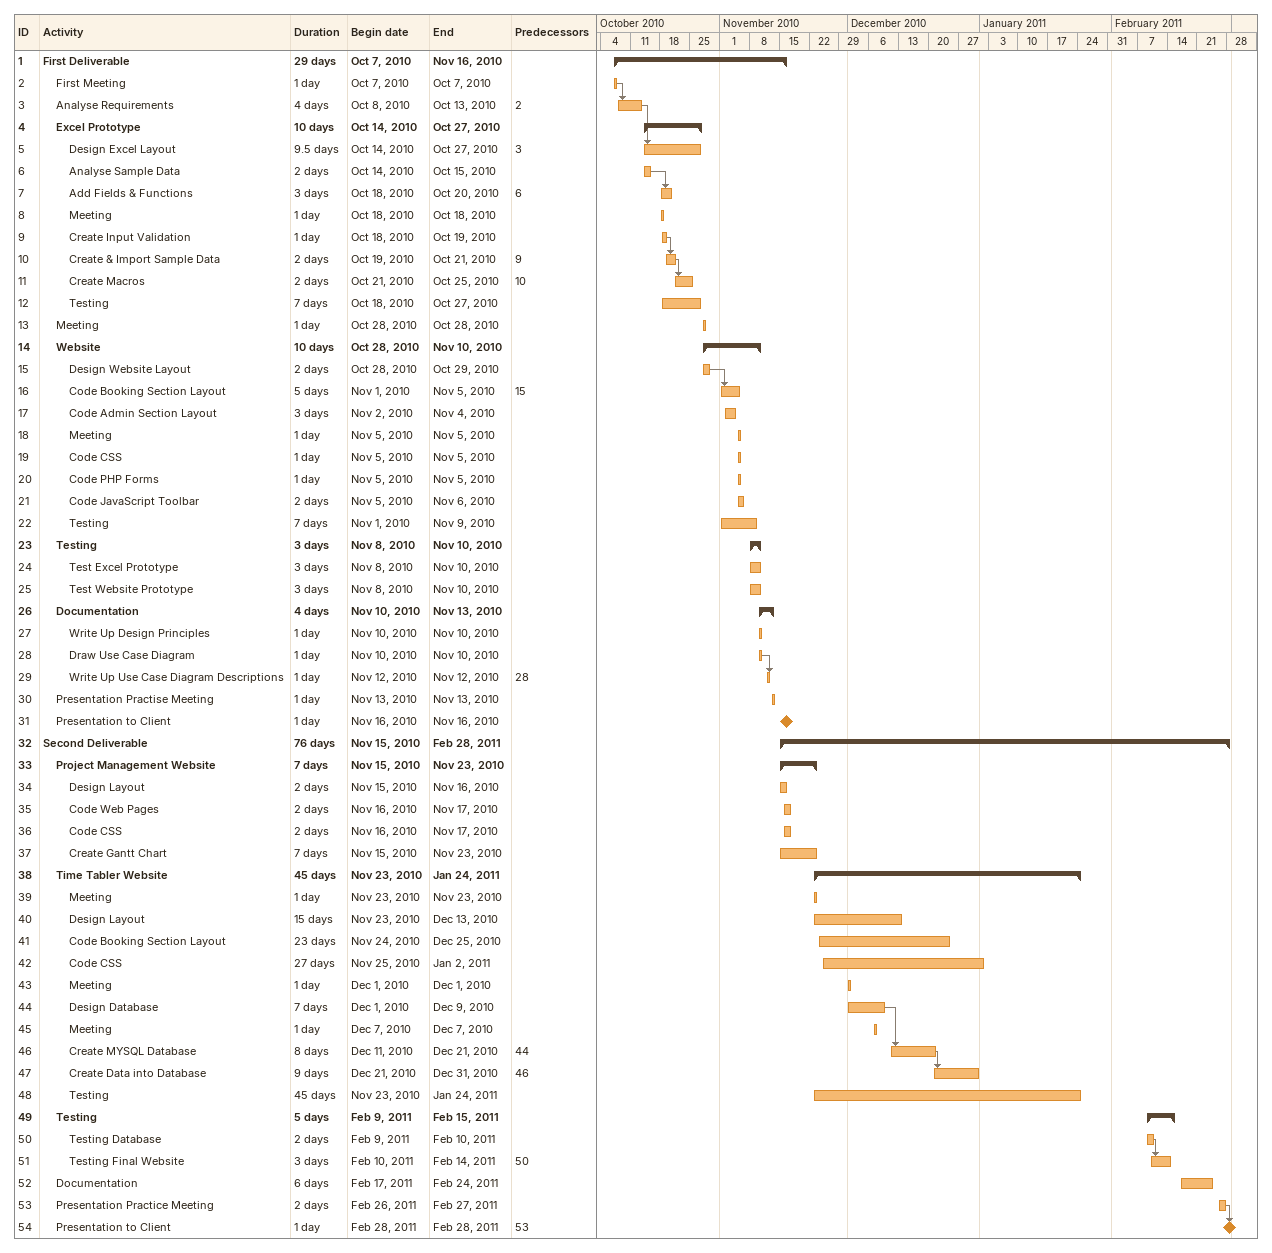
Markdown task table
| ID | Level | Task | Duration | Start | Finish | Predecessors |
|---|---|---|---|---|---|---|
| 1 | 1 | **First Deliverable** | 29d | 2010-10-07 | 2010-11-16 |  |
| 2 | 2 | First Meeting | 1d | 2010-10-07 | 2010-10-07 |  |
| 3 | 2 | Analyse Requirements | 4d | 2010-10-08 | 2010-10-13 | 2 |
| 4 | 2 | **Excel Prototype** | 10d | 2010-10-14 | 2010-10-27 |  |
| 5 | 3 | Design Excel Layout | 9.5d | 2010-10-14 | 2010-10-27 | 3 |
| 6 | 3 | Analyse Sample Data | 2d | 2010-10-14 | 2010-10-15 |  |
| 7 | 3 | Add Fields & Functions | 3d | 2010-10-18 | 2010-10-20 | 6 |
| 8 | 3 | Meeting | 1d | 2010-10-18 | 2010-10-18 |  |
| 9 | 3 | Create Input Validation | 1d | 2010-10-18 | 2010-10-19 |  |
| 10 | 3 | Create & Import Sample Data | 2d | 2010-10-19 | 2010-10-21 | 9 |
| 11 | 3 | Create Macros | 2d | 2010-10-21 | 2010-10-25 | 10 |
| 12 | 3 | Testing | 7d | 2010-10-18 | 2010-10-27 |  |
| 13 | 2 | Meeting | 1d | 2010-10-28 | 2010-10-28 |  |
| 14 | 2 | **Website** | 10d | 2010-10-28 | 2010-11-10 |  |
| 15 | 3 | Design Website Layout | 2d | 2010-10-28 | 2010-10-29 |  |
| 16 | 3 | Code Booking Section Layout | 5d | 2010-11-01 | 2010-11-05 | 15 |
| 17 | 3 | Code Admin Section Layout | 3d | 2010-11-02 | 2010-11-04 |  |
| 18 | 3 | Meeting | 1d | 2010-11-05 | 2010-11-05 |  |
| 19 | 3 | Code CSS | 1d | 2010-11-05 | 2010-11-05 |  |
| 20 | 3 | Code PHP Forms | 1d | 2010-11-05 | 2010-11-05 |  |
| 21 | 3 | Code JavaScript Toolbar | 2d | 2010-11-05 | 2010-11-06 |  |
| 22 | 3 | Testing | 7d | 2010-11-01 | 2010-11-09 |  |
| 23 | 2 | **Testing** | 3d | 2010-11-08 | 2010-11-10 |  |
| 24 | 3 | Test Excel Prototype | 3d | 2010-11-08 | 2010-11-10 |  |
| 25 | 3 | Test Website Prototype | 3d | 2010-11-08 | 2010-11-10 |  |
| 26 | 2 | **Documentation** | 4d | 2010-11-10 | 2010-11-13 |  |
| 27 | 3 | Write Up Design Principles | 1d | 2010-11-10 | 2010-11-10 |  |
| 28 | 3 | Draw Use Case Diagram | 1d | 2010-11-10 | 2010-11-10 |  |
| 29 | 3 | Write Up Use Case Diagram Descriptions | 1d | 2010-11-12 | 2010-11-12 | 28 |
| 30 | 2 | Presentation Practise Meeting | 1d | 2010-11-13 | 2010-11-13 |  |
| 31 | 2 | Presentation to Client | 1d | 2010-11-16 | 2010-11-16 |  |
| 32 | 1 | **Second Deliverable** | 76d | 2010-11-15 | 2011-02-28 |  |
| 33 | 2 | **Project Management Website** | 7d | 2010-11-15 | 2010-11-23 |  |
| 34 | 3 | Design Layout | 2d | 2010-11-15 | 2010-11-16 |  |
| 35 | 3 | Code Web Pages | 2d | 2010-11-16 | 2010-11-17 |  |
| 36 | 3 | Code CSS | 2d | 2010-11-16 | 2010-11-17 |  |
| 37 | 3 | Create Gantt Chart | 7d | 2010-11-15 | 2010-11-23 |  |
| 38 | 2 | **Time Tabler Website** | 45d | 2010-11-23 | 2011-01-24 |  |
| 39 | 3 | Meeting | 1d | 2010-11-23 | 2010-11-23 |  |
| 40 | 3 | Design Layout | 15d | 2010-11-23 | 2010-12-13 |  |
| 41 | 3 | Code Booking Section Layout | 23d | 2010-11-24 | 2010-12-25 |  |
| 42 | 3 | Code CSS | 27d | 2010-11-25 | 2011-01-02 |  |
| 43 | 3 | Meeting | 1d | 2010-12-01 | 2010-12-01 |  |
| 44 | 3 | Design Database | 7d | 2010-12-01 | 2010-12-09 |  |
| 45 | 3 | Meeting | 1d | 2010-12-07 | 2010-12-07 |  |
| 46 | 3 | Create MYSQL Database | 8d | 2010-12-11 | 2010-12-21 | 44 |
| 47 | 3 | Create Data into Database | 9d | 2010-12-21 | 2010-12-31 | 46 |
| 48 | 3 | Testing | 45d | 2010-11-23 | 2011-01-24 |  |
| 49 | 2 | **Testing** | 5d | 2011-02-09 | 2011-02-15 |  |
| 50 | 3 | Testing Database | 2d | 2011-02-09 | 2011-02-10 |  |
| 51 | 3 | Testing Final Website | 3d | 2011-02-10 | 2011-02-14 | 50 |
| 52 | 2 | Documentation | 6d | 2011-02-17 | 2011-02-24 |  |
| 53 | 2 | Presentation Practice Meeting | 2d | 2011-02-26 | 2011-02-27 |  |
| 54 | 2 | Presentation to Client | 1d | 2011-02-28 | 2011-02-28 | 53 |
